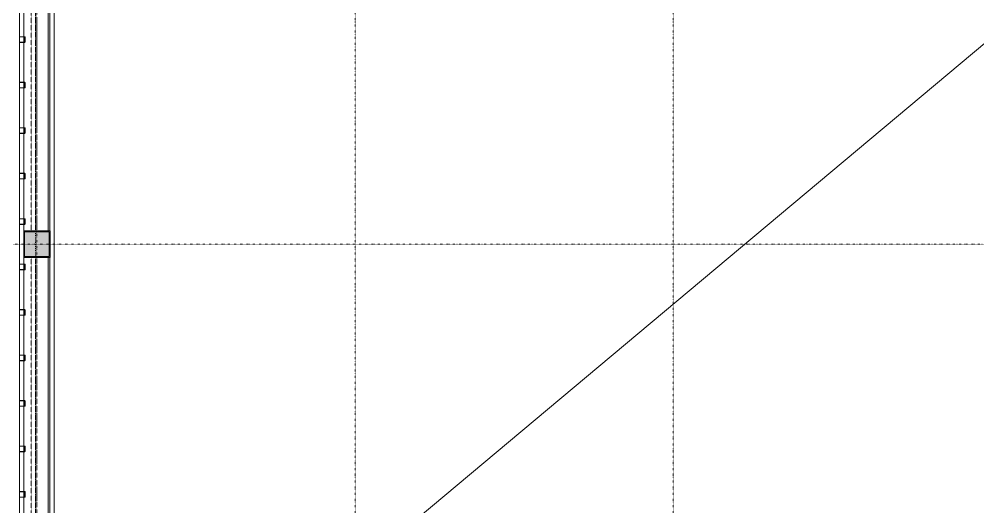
# Model space of a CAD drawing. Extents: x -32000 to 401936, y -48083 to 131250.
# Drawn here: x 17530 to 42850, y 8071 to 20940 of the extents above; entities that cross this region are included whole.
import ezdxf

# ---------------------------------------------------------------- set-up
doc = ezdxf.new("R2010")
doc.units = 0
doc.header["$LTSCALE"] = 10
for name, pattern in [('H12PL4$0$JJP_三點線', [0.9, 0.3, -0.15, 0, -0.15, 0, -0.15, 0, -0.15]), ('H12PL4$0$JJP_虛線(退縮線、投影線、地下室範圍、非屬本工程、圖面分區)', [0.45, 0.3, -0.15]), ('XFM7P40ICA$0$H12PL4$0$JJP_三點線', [0.9, 0.3, -0.15, 0, -0.15, 0, -0.15, 0, -0.15]), ('XFM7P40ICA$0$H12PL4$0$JJP_虛線(退縮線、投影線、地下室範圍、非屬本工程、圖面分區)', [0.45, 0.3, -0.15]), ('XFM7P40ICA$0$H12PL4$0$TAI_虛線', [5.644, 2.822, -2.822])]:
    doc.linetypes.add(name, pattern=pattern)
for name, color, linetype in [('H12PL4$0$A-OBJE-2D', 252, 'Continuous'), ('H12PL4$0$A-WALL-EX', 252, 'Continuous'), ('H12PL4$0$A-WALL-IN', 252, 'Continuous'), ('H12PL4$0$S-COL', 252, 'Continuous'), ('H12PL4$0$S-GRID', 252, 'Continuous'), ('XFM7P40ICA$0$H12PL4$0$A-ROOF', 252, 'Continuous'), ('XFM7P40ICA$0$H12PL4$0$A-WALL-EX', 252, 'Continuous'), ('XFM7P40ICA$0$H12PL4$0$A-WALL-IN', 252, 'Continuous'), ('XFM7P40ICA$0$H12PL4$0$Hattch', 252, 'Continuous'), ('XFM7P40ICA$0$H12PL4$0$L40_19_SIAGE1', 252, 'Continuous'), ('XFM7P40ICA$0$H12PL4$0$L40_19_SIAGE3', 252, 'Continuous'), ('XFM7P40ICA$0$H12PL4$0$L40_19_STEEL2', 252, 'Continuous'), ('XFM7P40ICA$0$H12PL4$0$L40_19_STEEL3', 252, 'Continuous'), ('XFM7P40ICA$0$H12PL4$0$S-COL', 252, 'Continuous'), ('XFM7P40ICA$0$H12PL4$0$S-GRID', 252, 'Continuous')]:
    doc.layers.add(name, color=color, linetype=linetype)

# ---------------------------------------------------------------- blocks, each defined once
blk = doc.blocks.new('XFM7P40ICA$0$H12PL4')
at = {"layer": 'XFM7P40ICA$0$H12PL4$0$Hattch', "linetype": 'Continuous', "lineweight": 0}
blk.add_hatch(color=256, dxfattribs=at).paths.add_polyline_path([(17650, 14650), (18350, 14650), (18350, 15350), (17650, 15350)])
at = {"layer": 'XFM7P40ICA$0$H12PL4$0$A-ROOF', "linetype": 'XFM7P40ICA$0$H12PL4$0$TAI_虛線', "lineweight": 0, "flags": 128}
blk.add_lwpolyline([(17965, -650), (17965, 45000)], dxfattribs=at)
at = {"layer": 'XFM7P40ICA$0$H12PL4$0$A-WALL-EX', "lineweight": 0, "flags": 128}
blk.add_lwpolyline([(17535, -2300), (17535, 82650)], dxfattribs=at)
at = {"layer": 'XFM7P40ICA$0$H12PL4$0$A-WALL-EX', "linetype": 'XFM7P40ICA$0$H12PL4$0$JJP_虛線(退縮線、投影線、地下室範圍、非屬本工程、圖面分區)', "lineweight": 0, "flags": 128}
for points in [[(17965, 29650), (17965, 15350)], [(18000, 15350), (18000, 29650)], [(17965, 14650), (17965, -482.5)], [(18000, -482.5), (18000, 14650)]]:
    blk.add_lwpolyline(points, dxfattribs=at)
at = {"layer": 'XFM7P40ICA$0$H12PL4$0$A-WALL-IN', "lineweight": 0, "flags": 128}
for points in [[(18450, 450), (18450, 85450)], [(18300, 29650), (18300, 15350)], [(18300, 14650), (18300, 450)]]:
    blk.add_lwpolyline(points, dxfattribs=at)
at = {"layer": 'XFM7P40ICA$0$H12PL4$0$L40_19_SIAGE1', "lineweight": 0}
blk.add_line((18450, 350), (18450, 85450), dxfattribs=at)
at = {"layer": 'XFM7P40ICA$0$H12PL4$0$L40_19_SIAGE3', "lineweight": 0}
for p, q in [((17535, -2615), (17535, 91665)), ((18337.5, 15350), (18337.5, 29650)), ((18337.5, 350), (18337.5, 14650))]:
    blk.add_line(p, q, dxfattribs=at)
at = {"layer": 'XFM7P40ICA$0$H12PL4$0$L40_19_STEEL2', "lineweight": 0, "flags": 128}
for points in [[(17650, 14650), (17650, 15350), (18350, 15350), (18350, 14650)], [(17675, 14675), (17675, 15325), (18325, 15325), (18325, 14675)]]:
    blk.add_lwpolyline(points, close=True, dxfattribs=at)
at = {"layer": 'XFM7P40ICA$0$H12PL4$0$L40_19_STEEL3', "lineweight": 0, "flags": 128}
for points in [[(17685, 20461.5), (17685, 20338.5, -0.4142136), (17671.5, 20325), (17548.5, 20325, -0.4142136), (17535, 20338.5), (17535, 20461.5, -0.4142136), (17548.5, 20475), (17671.5, 20475, -0.4142136)], [(17680.5, 20461.5), (17680.5, 20338.5, -0.4142136), (17671.5, 20329.5), (17548.5, 20329.5, -0.4142136), (17539.5, 20338.5), (17539.5, 20461.5, -0.4142136), (17548.5, 20470.5), (17671.5, 20470.5, -0.4142136)], [(17685, 19261.5), (17685, 19138.5, -0.4142136), (17671.5, 19125), (17548.5, 19125, -0.4142136), (17535, 19138.5), (17535, 19261.5, -0.4142136), (17548.5, 19275), (17671.5, 19275, -0.4142136)], [(17680.5, 19261.5), (17680.5, 19138.5, -0.4142136), (17671.5, 19129.5), (17548.5, 19129.5, -0.4142136), (17539.5, 19138.5), (17539.5, 19261.5, -0.4142136), (17548.5, 19270.5), (17671.5, 19270.5, -0.4142136)], [(17685, 18061.5), (17685, 17938.5, -0.4142136), (17671.5, 17925), (17548.5, 17925, -0.4142136), (17535, 17938.5), (17535, 18061.5, -0.4142136), (17548.5, 18075), (17671.5, 18075, -0.4142136)], [(17680.5, 18061.5), (17680.5, 17938.5, -0.4142136), (17671.5, 17929.5), (17548.5, 17929.5, -0.4142136), (17539.5, 17938.5), (17539.5, 18061.5, -0.4142136), (17548.5, 18070.5), (17671.5, 18070.5, -0.4142136)], [(17685, 16861.5), (17685, 16738.5, -0.4142136), (17671.5, 16725), (17548.5, 16725, -0.4142136), (17535, 16738.5), (17535, 16861.5, -0.4142136), (17548.5, 16875), (17671.5, 16875, -0.4142136)], [(17680.5, 16861.5), (17680.5, 16738.5, -0.4142136), (17671.5, 16729.5), (17548.5, 16729.5, -0.4142136), (17539.5, 16738.5), (17539.5, 16861.5, -0.4142136), (17548.5, 16870.5), (17671.5, 16870.5, -0.4142136)], [(17685, 15661.5), (17685, 15538.5, -0.4142136), (17671.5, 15525), (17548.5, 15525, -0.4142136), (17535, 15538.5), (17535, 15661.5, -0.4142136), (17548.5, 15675), (17671.5, 15675, -0.4142136)], [(17680.5, 15661.5), (17680.5, 15538.5, -0.4142136), (17671.5, 15529.5), (17548.5, 15529.5, -0.4142136), (17539.5, 15538.5), (17539.5, 15661.5, -0.4142136), (17548.5, 15670.5), (17671.5, 15670.5, -0.4142136)], [(17685, 14461.5), (17685, 14338.5, -0.4142136), (17671.5, 14325), (17548.5, 14325, -0.4142136), (17535, 14338.5), (17535, 14461.5, -0.4142136), (17548.5, 14475), (17671.5, 14475, -0.4142136)], [(17680.5, 14461.5), (17680.5, 14338.5, -0.4142136), (17671.5, 14329.5), (17548.5, 14329.5, -0.4142136), (17539.5, 14338.5), (17539.5, 14461.5, -0.4142136), (17548.5, 14470.5), (17671.5, 14470.5, -0.4142136)], [(17685, 13261.5), (17685, 13138.5, -0.4142136), (17671.5, 13125), (17548.5, 13125, -0.4142136), (17535, 13138.5), (17535, 13261.5, -0.4142136), (17548.5, 13275), (17671.5, 13275, -0.4142136)], [(17680.5, 13261.5), (17680.5, 13138.5, -0.4142136), (17671.5, 13129.5), (17548.5, 13129.5, -0.4142136), (17539.5, 13138.5), (17539.5, 13261.5, -0.4142136), (17548.5, 13270.5), (17671.5, 13270.5, -0.4142136)], [(17685, 12061.5), (17685, 11938.5, -0.4142136), (17671.5, 11925), (17548.5, 11925, -0.4142136), (17535, 11938.5), (17535, 12061.5, -0.4142136), (17548.5, 12075), (17671.5, 12075, -0.4142136)], [(17680.5, 12061.5), (17680.5, 11938.5, -0.4142136), (17671.5, 11929.5), (17548.5, 11929.5, -0.4142136), (17539.5, 11938.5), (17539.5, 12061.5, -0.4142136), (17548.5, 12070.5), (17671.5, 12070.5, -0.4142136)], [(17685, 10861.5), (17685, 10738.5, -0.4142136), (17671.5, 10725), (17548.5, 10725, -0.4142136), (17535, 10738.5), (17535, 10861.5, -0.4142136), (17548.5, 10875), (17671.5, 10875, -0.4142136)], [(17680.5, 10861.5), (17680.5, 10738.5, -0.4142136), (17671.5, 10729.5), (17548.5, 10729.5, -0.4142136), (17539.5, 10738.5), (17539.5, 10861.5, -0.4142136), (17548.5, 10870.5), (17671.5, 10870.5, -0.4142136)], [(17685, 9661.5), (17685, 9538.5, -0.4142136), (17671.5, 9525), (17548.5, 9525, -0.4142136), (17535, 9538.5), (17535, 9661.5, -0.4142136), (17548.5, 9675), (17671.5, 9675, -0.4142136)], [(17680.5, 9661.5), (17680.5, 9538.5, -0.4142136), (17671.5, 9529.5), (17548.5, 9529.5, -0.4142136), (17539.5, 9538.5), (17539.5, 9661.5, -0.4142136), (17548.5, 9670.5), (17671.5, 9670.5, -0.4142136)], [(17685, 8461.5), (17685, 8338.5, -0.4142136), (17671.5, 8325), (17548.5, 8325, -0.4142136), (17535, 8338.5), (17535, 8461.5, -0.4142136), (17548.5, 8475), (17671.5, 8475, -0.4142136)], [(17680.5, 8461.5), (17680.5, 8338.5, -0.4142136), (17671.5, 8329.5), (17548.5, 8329.5, -0.4142136), (17539.5, 8338.5), (17539.5, 8461.5, -0.4142136), (17548.5, 8470.5), (17671.5, 8470.5, -0.4142136)]]:
    blk.add_lwpolyline(points, format="xyb", close=True, dxfattribs=at)
at = {"layer": 'XFM7P40ICA$0$H12PL4$0$S-COL', "lineweight": 0, "flags": 128}
blk.add_lwpolyline([(17650, 14650), (18350, 14650), (18350, 15350), (17650, 15350)], close=True, dxfattribs=at)
at = {"layer": 'XFM7P40ICA$0$H12PL4$0$S-GRID', "linetype": 'XFM7P40ICA$0$H12PL4$0$JJP_三點線', "lineweight": 0}
for p, q in [((18000, 128250), (18000, -28000)), ((26400, 128250), (26400, -28000)), ((34800, 128250), (34800, -28000)), ((-29000, 15000), (289600, 15000))]:
    blk.add_line(p, q, dxfattribs=at)
blk = doc.blocks.new('XFM7P40ICA')
blk.add_blockref('XFM7P40ICA$0$H12PL4', (0, 0))
blk = doc.blocks.new('H12PL4')
at = {"layer": 'H12PL4$0$A-OBJE-2D', "lineweight": 0}
blk.add_line((18350, -350), (126700, 90350), dxfattribs=at)
at = {"layer": 'H12PL4$0$A-WALL-EX', "lineweight": 0, "flags": 128}
for points in [[(17650, 15350), (17650, 29650)], [(17650, 350), (17650, 14650)]]:
    blk.add_lwpolyline(points, dxfattribs=at)
at = {"layer": 'H12PL4$0$A-WALL-EX', "linetype": 'H12PL4$0$JJP_虛線(退縮線、投影線、地下室範圍、非屬本工程、圖面分區)', "lineweight": 0, "flags": 128}
for points in [[(17850, 29650), (17850, 15350)], [(18000, 18075), (18000, 20925)], [(18000, 15350), (18000, 17925)], [(17850, 14650), (17850, -482.5)], [(18000, -482.5), (18000, 14650)]]:
    blk.add_lwpolyline(points, dxfattribs=at)
at = {"layer": 'H12PL4$0$A-WALL-IN', "lineweight": 0, "flags": 128}
for points in [[(18450, -465.1), (18450, 85450)], [(18300, 29650), (18300, 15350)], [(18300, 14650), (18300, 350)]]:
    blk.add_lwpolyline(points, dxfattribs=at)
at = {"layer": 'H12PL4$0$S-COL', "lineweight": 0, "flags": 128}
blk.add_lwpolyline([(17650, 14650), (18350, 14650), (18350, 15350), (17650, 15350)], close=True, dxfattribs=at)
at = {"layer": 'H12PL4$0$S-GRID', "linetype": 'H12PL4$0$JJP_三點線', "lineweight": 0}
for p, q in [((18000, 128250), (18000, -28000)), ((26400, 128250), (26400, -28000)), ((34800, 128250), (34800, -28000)), ((-29000, 15000), (289600, 15000))]:
    blk.add_line(p, q, dxfattribs=at)

msp = doc.modelspace()

# ---------------------------------------------------------------- block references
msp.add_blockref('XFM7P40ICA', (0, 0))

# ---------------------------------------------------------------- next in the draw order: block references
msp.add_blockref('H12PL4', (0, 0))

doc.saveas('drawing.dxf')
